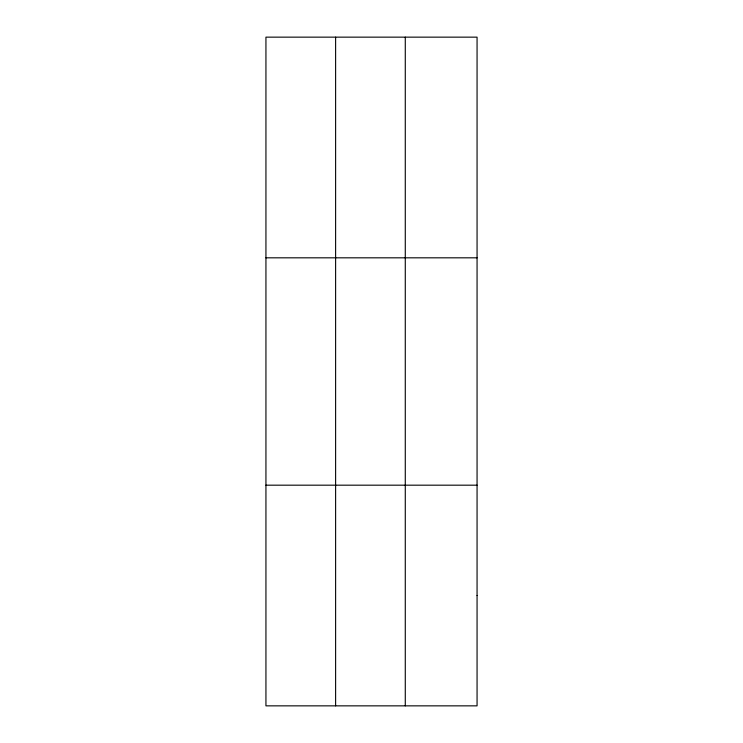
<?xml version="1.0" encoding="UTF-8"?>
<svg xmlns="http://www.w3.org/2000/svg" width="743" height="743" viewBox="0 0 743 743"><rect width="100%" height="100%" fill="white"/><g stroke="black" fill="none" stroke-linecap="round" stroke-linejoin="round"><path stroke-width="1.11" d="M335.613 37.15L335.613 705.85M405.279 37.15L405.279 705.85M265.938 257.821L477.062 257.821M265.938 485.179L477.062 485.179M477.062 595.514L477.062 705.85L265.938 705.85L265.938 37.15L477.062 37.15L477.062 595.514"/></g></svg>
